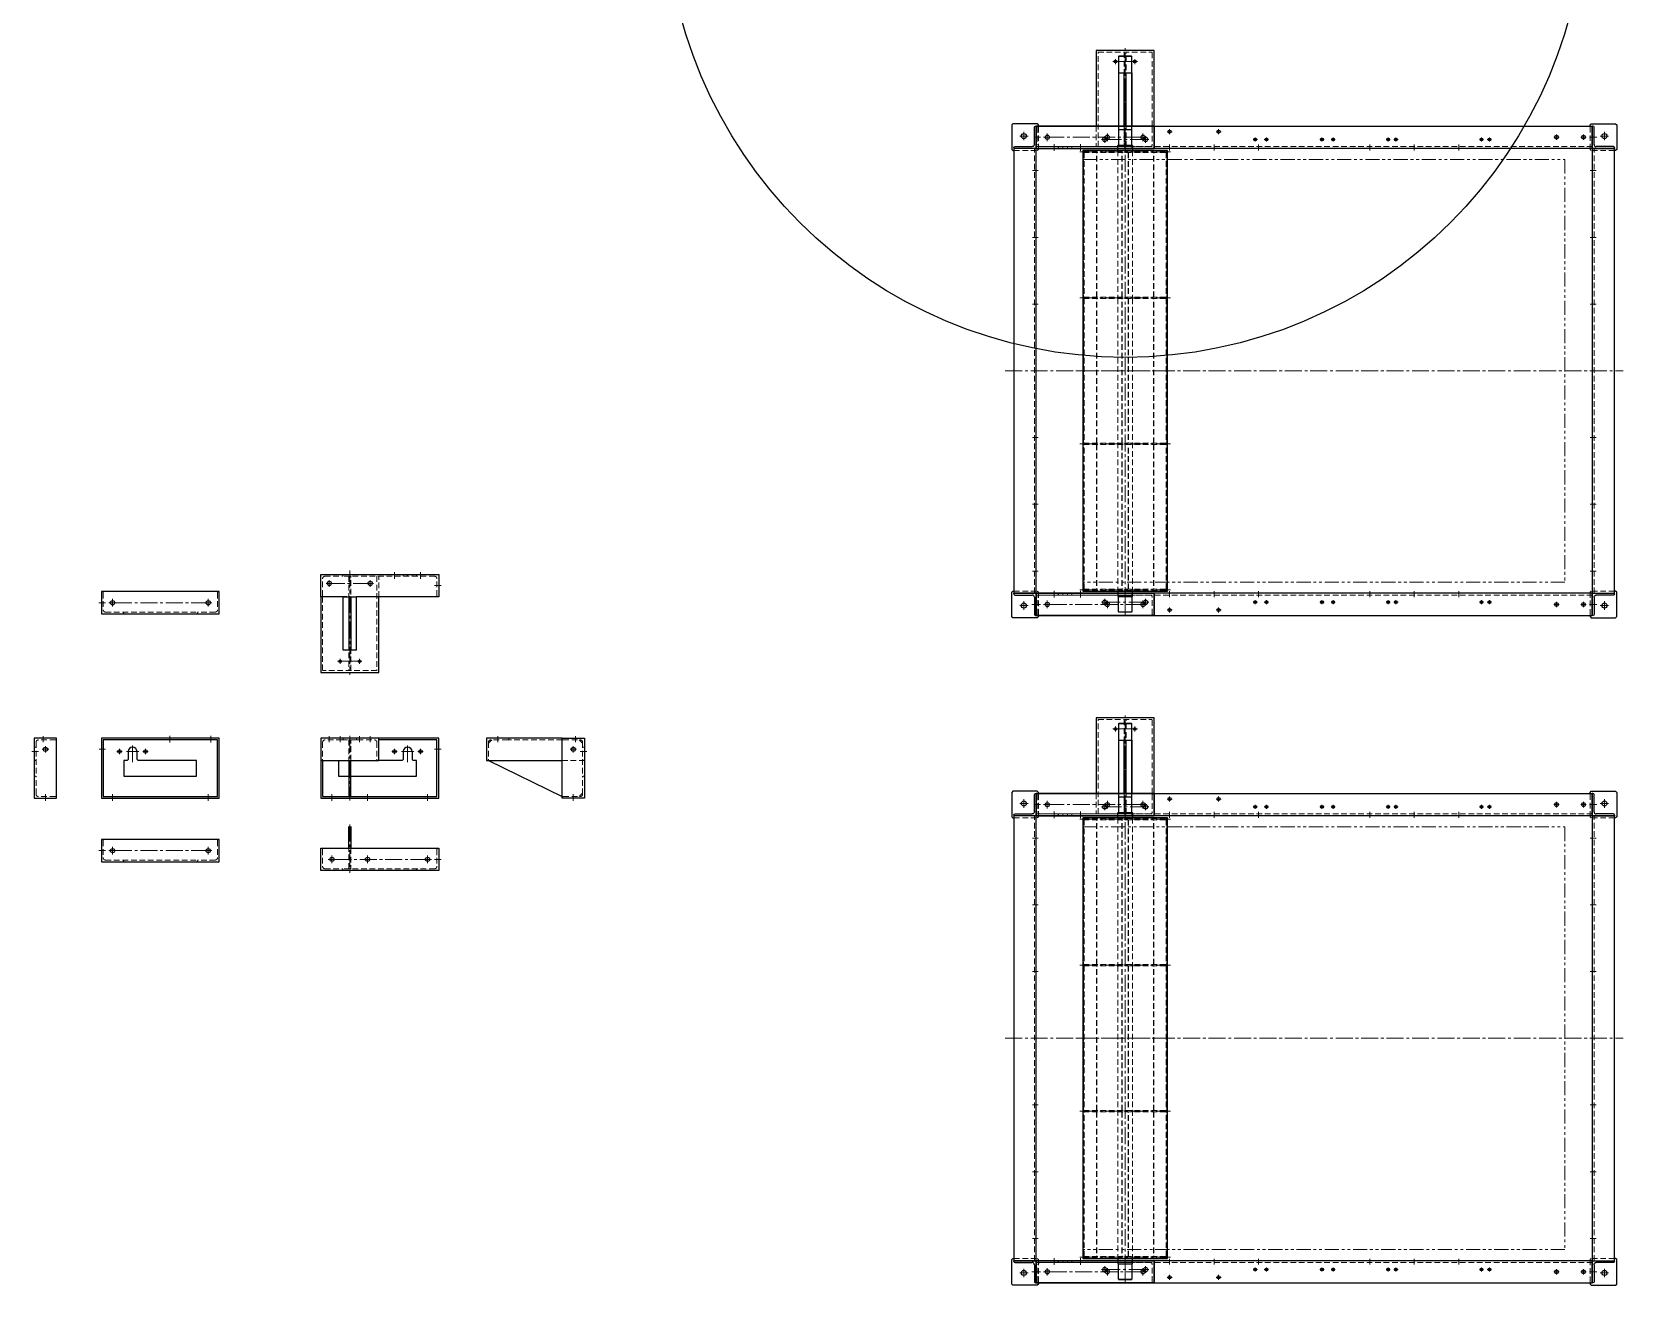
# Model space of a CAD drawing. Header units: millimetres. Extents: x -8731 to 85711, y -14522 to 31379.
# Drawn here: x 16212 to 23367, y 22819 to 28453 of the extents above; entities that cross this region are included whole.
import ezdxf

# ---------------------------------------------------------------- set-up
doc = ezdxf.new("R2010")
doc.units = ezdxf.units.MM
doc.header["$LTSCALE"] = 4
for name, pattern in [('CENTER2', [28.575, 19.05, -3.175, 3.175, -3.175]), ('HIDDEN', [9.525, 6.35, -3.175]), ('PHANTOM2', [31.75, 15.875, -3.175, 3.175, -3.175, 3.175, -3.175])]:
    doc.linetypes.add(name, pattern=pattern)
for name, color, linetype, lineweight in [('04_HIDDEN', 2, 'HIDDEN', 13), ('05_CENTER', 4, 'CENTER2', 13), ('06_PHANTOM', 2, 'PHANTOM2', 13)]:
    doc.layers.add(name, color=color, linetype=linetype, lineweight=lineweight)
doc.layers.add('10_DRAFT', color=8, linetype='Continuous', lineweight=0, plot=False)

# ---------------------------------------------------------------- blocks, each defined once
blk = doc.blocks.new('A$C448B04A9_1_1_1')
at = {"color": 0}
for p, q in [((3, 100), (0, 100)), ((0, 0), (0, 100)), ((8, 18), (8, 95)), ((0, 0), (100, 0)), ((95, 8), (18, 8)), ((100, 3), (100, 0))]:
    blk.add_line(p, q, dxfattribs=at)
for centre, radius, start, end in [((3, 95), 5, 0, 90), ((18, 18), 10, 180, 270), ((95, 3), 5, 0, 90)]:
    blk.add_arc(centre, radius, start, end, dxfattribs=at)
blk = doc.blocks.new('A$C2A2D3C10_1_1_1')
at = {"color": 0}
for points in [[(110, 1100), (110, 1105), (105, 1110), (-5, 1110), (-10, 1105), (-10, 995), (-5, 990)], [(2590, 1100), (2590, 1105), (2595, 1110), (2705, 1110), (2710, 1105), (2710, 995), (2705, 990)], [(-5, 990), (0, 990)], [(100, 993), (100, 1000), (0, 1000), (0, -1000), (100, -1000), (100, -993)], [(100, -993), (100, 993)], [(2600, -993), (2600, -1000), (2700, -1000), (2700, 1000), (2600, 1000), (2600, 993)], [(2600, 993), (2600, -993)], [(2705, 990), (2700, 990)], [(110, -1100), (110, -1105), (105, -1110), (-5, -1110), (-10, -1105), (-10, -995), (-5, -990)], [(-5, -990), (0, -990)], [(2590, -1100), (2590, -1105), (2595, -1110), (2705, -1110), (2710, -1105), (2710, -995), (2705, -990)], [(2705, -990), (2700, -990)]]:
    blk.add_lwpolyline(points, dxfattribs=at)
for points in [[(100, 1100), (2600, 1100), (2600, 1000), (100, 1000)], [(100, -1100), (2600, -1100), (2600, -1000), (100, -1000)]]:
    blk.add_lwpolyline(points, close=True, dxfattribs=at)
for centre, radius in [((700, 1075), 7), ((920, 1075), 7), ((45, 1055), 11.5), ((150, 1050), 9.5), ((580, 1050), 9.5), ((1085, 1040), 6), ((1135, 1040), 6), ((1385, 1040), 6), ((1435, 1040), 6), ((1682.5, 1040), 6), ((1717.5, 1040), 6), ((2102.5, 1040), 6), ((2137.5, 1040), 6), ((2439.5, 1050), 8.5), ((2560.5, 1050), 8.5), ((2655, 1055), 11.5), ((45, -1055), 11.5), ((150, -1050), 9.5), ((420, -1050), 9.5), ((580, -1050), 9.5), ((700, -1075), 7), ((920, -1075), 7), ((1085, -1040), 6), ((1135, -1040), 6), ((1385, -1040), 6), ((1435, -1040), 6), ((1682.5, -1040), 6), ((1717.5, -1040), 6), ((2102.5, -1040), 6), ((2137.5, -1040), 6), ((2439.5, -1050), 8.5), ((2560.5, -1050), 8.5), ((2655, -1055), 11.5)]:
    blk.add_circle(centre, radius, dxfattribs=at)
at = {"layer": '04_HIDDEN'}
for p, q in [((100, 1008), (2600, 1008)), ((92, -1000), (92, 1000)), ((2608, -1000), (2608, 1000)), ((100, -1008), (2600, -1008))]:
    blk.add_line(p, q, dxfattribs=at)
for points in [[(0, 990), (105, 990), (110, 995), (110, 1100)], [(2700, 990), (2595, 990), (2590, 995), (2590, 1100)], [(0, -990), (105, -990), (110, -995), (110, -1100)], [(2700, -990), (2595, -990), (2590, -995), (2590, -1100)]]:
    blk.add_lwpolyline(points, dxfattribs=at)
at = {"layer": '05_CENTER'}
for p, q in [((45, 1073.9), (45, 1036.1)), ((711.2, 1075), (688.8, 1075)), ((700, 1086.2), (700, 1063.8)), ((931.2, 1075), (908.8, 1075)), ((920, 1086.2), (920, 1063.8)), ((2655, 1073.9), (2655, 1036.1)), ((63.9, 1055), (26.1, 1055)), ((166.3, 1050), (133.7, 1050)), ((150, 1066.3), (150, 1033.7)), ((596.3, 1050), (563.7, 1050)), ((580, 1066.3), (580, 1033.7)), ((700, 991.1), (700, 1017.1)), ((900, 991.1), (900, 1017.1)), ((1094.3, 1040), (1075.7, 1040)), ((1085, 1049.3), (1085, 1030.7)), ((1100, 991.1), (1100, 1017.1)), ((1144.3, 1040), (1125.7, 1040)), ((1135, 1049.3), (1135, 1030.7)), ((1394.3, 1040), (1375.7, 1040)), ((1385, 1049.3), (1385, 1030.7)), ((1444.3, 1040), (1425.7, 1040)), ((1435, 1049.3), (1435, 1030.7)), ((1600, 991.1), (1600, 1017.1)), ((1691.8, 1040), (1673.2, 1040)), ((1682.5, 1049.3), (1682.5, 1030.7)), ((1726.8, 1040), (1708.2, 1040)), ((1717.5, 1049.3), (1717.5, 1030.7)), ((1800, 991.1), (1800, 1017.1)), ((2000, 991.1), (2000, 1017.1)), ((2111.8, 1040), (2093.2, 1040)), ((2102.5, 1049.3), (2102.5, 1030.7)), ((2146.8, 1040), (2128.2, 1040)), ((2137.5, 1049.3), (2137.5, 1030.7)), ((2451.8, 1050), (2427.2, 1050)), ((2439.5, 1062.3), (2439.5, 1037.7)), ((2572.8, 1050), (2548.2, 1050)), ((2560.5, 1062.3), (2560.5, 1037.7)), ((2620.4, 1050), (2587.9, 1050)), ((2636.1, 1055), (2673.9, 1055)), ((108.9, 900), (82.9, 900)), ((2591.1, 900), (2617.1, 900)), ((108.9, 600), (82.9, 600)), ((2591.1, 600), (2617.1, 600)), ((108.9, 300), (82.9, 300)), ((2591.1, 300), (2617.1, 300)), ((-39.1, 0), (2739.1, 0)), ((108.9, -300), (82.9, -300)), ((2591.1, -300), (2617.1, -300)), ((108.9, -600), (82.9, -600)), ((2591.1, -600), (2617.1, -600)), ((108.9, -900), (82.9, -900)), ((2591.1, -900), (2617.1, -900)), ((700, -991.1), (700, -1017.1)), ((900, -991.1), (900, -1017.1)), ((1100, -991.1), (1100, -1017.1)), ((1600, -991.1), (1600, -1017.1)), ((1800, -991.1), (1800, -1017.1)), ((2000, -991.1), (2000, -1017.1)), ((63.9, -1055), (26.1, -1055)), ((45, -1073.9), (45, -1036.1)), ((111.3, -1050), (80.4, -1050)), ((166.3, -1050), (133.7, -1050)), ((150, -1066.3), (150, -1033.7)), ((436.3, -1050), (403.7, -1050)), ((420, -1066.3), (420, -1033.7)), ((596.3, -1050), (563.7, -1050)), ((580, -1066.3), (580, -1033.7)), ((700, -1086.2), (700, -1063.8)), ((920, -1086.2), (920, -1063.8)), ((1094.3, -1040), (1075.7, -1040)), ((1085, -1049.3), (1085, -1030.7)), ((1144.3, -1040), (1125.7, -1040)), ((1135, -1049.3), (1135, -1030.7)), ((1394.3, -1040), (1375.7, -1040)), ((1385, -1049.3), (1385, -1030.7)), ((1444.3, -1040), (1425.7, -1040)), ((1435, -1049.3), (1435, -1030.7)), ((1691.8, -1040), (1673.2, -1040)), ((1682.5, -1049.3), (1682.5, -1030.7)), ((1726.8, -1040), (1708.2, -1040)), ((1717.5, -1049.3), (1717.5, -1030.7)), ((2111.8, -1040), (2093.2, -1040)), ((2102.5, -1049.3), (2102.5, -1030.7)), ((2146.8, -1040), (2128.2, -1040)), ((2137.5, -1049.3), (2137.5, -1030.7)), ((2451.8, -1050), (2427.2, -1050)), ((2439.5, -1062.3), (2439.5, -1037.7)), ((2572.8, -1050), (2548.2, -1050)), ((2560.5, -1062.3), (2560.5, -1037.7)), ((2620.4, -1050), (2587.9, -1050)), ((2636.1, -1055), (2673.9, -1055)), ((2655, -1073.9), (2655, -1036.1)), ((711.2, -1075), (688.8, -1075)), ((931.2, -1075), (908.8, -1075))]:
    blk.add_line(p, q, dxfattribs=at)
at = {"color": 0, "xscale": -1}
blk.add_blockref('A$C448B04A9_1_1_1', (100, 1000), dxfattribs=at)
at = {"color": 0}
blk.add_blockref('A$C448B04A9_1_1_1', (2600, 1000), dxfattribs=at)
at = {"color": 0, "rotation": 180}
blk.add_blockref('A$C448B04A9_1_1_1', (100, -1000), dxfattribs=at)
at = {"color": 0, "xscale": -1, "rotation": 180}
blk.add_blockref('A$C448B04A9_1_1_1', (2600, -1000), dxfattribs=at)
blk = doc.blocks.new('A$C67F20274_1_1')
h = blk.add_hatch(color=3)
h.dxf.hatch_style = 1
h.paths.add_polyline_path([(0, -2), (0, 0), (-2, 0)])
at = {"color": 3}
blk.add_lwpolyline([(0, 0), (-2, 0), (-2, 0), (0, -2)], close=True, dxfattribs=at)
blk = doc.blocks.new('A$C448B04A9_1_1')
at = {"color": 0}
for p, q in [((3, 100), (0, 100)), ((0, 0), (0, 100)), ((8, 18), (8, 95)), ((0, 0), (100, 0)), ((95, 8), (18, 8)), ((100, 3), (100, 0))]:
    blk.add_line(p, q, dxfattribs=at)
for centre, radius, start, end in [((3, 95), 5, 0, 90), ((18, 18), 10, 180, 270), ((95, 3), 5, 0, 90)]:
    blk.add_arc(centre, radius, start, end, dxfattribs=at)

msp = doc.modelspace()

# ---------------------------------------------------------------- hatches: boundary and pattern name
h = msp.add_hatch(color=3)
h.dxf.hatch_style = 1
h.paths.add_polyline_path([(20941.25246, 27910.27853), (20939.03925, 27910.27853, 0.1117604654), (20939.60512, 27912.77851), (20941.25246, 27912.77851)])
h.paths.add_polyline_path([(20941.25246, 27912.77851), (20939.60512, 27912.77851, 0.1117619807), (20939.03925, 27915.27853), (20941.25246, 27915.27853)])
h = msp.add_hatch(color=3)
h.dxf.hatch_style = 1
h.paths.add_polyline_path([(21315.25246, 27915.2785), (21317.46567, 27915.2785, 0.1117604654), (21316.89979, 27912.77851), (21315.25246, 27912.77851)])
h.paths.add_polyline_path([(21315.25246, 27912.77851), (21316.89979, 27912.77851, 0.1117619807), (21317.46567, 27910.2785), (21315.25246, 27910.2785)])
h = msp.add_hatch(color=3)
h.dxf.hatch_style = 1
h.paths.add_polyline_path([(20941.25246, 27259.27848), (20939.03925, 27259.27848, -0.1117604654), (20939.60512, 27256.7785), (20941.25246, 27256.7785)])
h.paths.add_polyline_path([(20941.25246, 27256.7785), (20939.60512, 27256.7785, -0.1117619807), (20939.03925, 27254.27848), (20941.25246, 27254.27848)])
h = msp.add_hatch(color=3)
h.dxf.hatch_style = 1
h.paths.add_polyline_path([(21315.25246, 27254.27851), (21317.46567, 27254.27851, -0.1117604654), (21316.89979, 27256.7785), (21315.25246, 27256.7785)])
h.paths.add_polyline_path([(21315.25246, 27256.7785), (21316.89979, 27256.7785, -0.1117619807), (21317.46567, 27259.27851), (21315.25246, 27259.27851)])
h = msp.add_hatch(color=3)
h.dxf.hatch_style = 1
h.paths.add_polyline_path([(20941.25246, 26603.27848), (20939.03925, 26603.27848, -0.1117604654), (20939.60512, 26600.7785), (20941.25246, 26600.7785)])
h.paths.add_polyline_path([(20941.25246, 26600.7785), (20939.60512, 26600.7785, -0.1117619807), (20939.03925, 26598.27848), (20941.25246, 26598.27848)])
h = msp.add_hatch(color=3)
h.dxf.hatch_style = 1
h.paths.add_polyline_path([(21315.25246, 26598.27851), (21317.46567, 26598.27851, -0.1117604654), (21316.89979, 26600.7785), (21315.25246, 26600.7785)])
h.paths.add_polyline_path([(21315.25246, 26600.7785), (21316.89979, 26600.7785, -0.1117619807), (21317.46567, 26603.27851), (21315.25246, 26603.27851)])
h = msp.add_hatch(color=3)
h.dxf.hatch_style = 1
h.paths.add_polyline_path([(20941.25246, 25947.27846), (20939.03925, 25947.27846, -0.1117604654), (20939.60512, 25944.77848), (20941.25246, 25944.77848)])
h.paths.add_polyline_path([(20941.25246, 25944.77848), (20939.60512, 25944.77848, -0.1117619807), (20939.03925, 25942.27846), (20941.25246, 25942.27846)])
h = msp.add_hatch(color=3)
h.dxf.hatch_style = 1
h.paths.add_polyline_path([(21315.25246, 25942.2785), (21317.46567, 25942.2785, -0.1117604654), (21316.89979, 25944.77848), (21315.25246, 25944.77848)])
h.paths.add_polyline_path([(21315.25246, 25944.77848), (21316.89979, 25944.77848, -0.1117619807), (21317.46567, 25947.2785), (21315.25246, 25947.2785)])
h = msp.add_hatch(color=3)
h.dxf.hatch_style = 1
h.paths.add_polyline_path([(20941.25246, 24910.27853), (20939.03925, 24910.27853, 0.1117604654), (20939.60512, 24912.77851), (20941.25246, 24912.77851)])
h.paths.add_polyline_path([(20941.25246, 24912.77851), (20939.60512, 24912.77851, 0.1117619807), (20939.03925, 24915.27853), (20941.25246, 24915.27853)])
h = msp.add_hatch(color=3)
h.dxf.hatch_style = 1
h.paths.add_polyline_path([(21315.25246, 24915.2785), (21317.46567, 24915.2785, 0.1117604654), (21316.89979, 24912.77851), (21315.25246, 24912.77851)])
h.paths.add_polyline_path([(21315.25246, 24912.77851), (21316.89979, 24912.77851, 0.1117619807), (21317.46567, 24910.2785), (21315.25246, 24910.2785)])
h = msp.add_hatch(color=3)
h.dxf.hatch_style = 1
h.paths.add_polyline_path([(20941.25246, 24259.27848), (20939.03925, 24259.27848, -0.1117604654), (20939.60512, 24256.7785), (20941.25246, 24256.7785)])
h.paths.add_polyline_path([(20941.25246, 24256.7785), (20939.60512, 24256.7785, -0.1117619807), (20939.03925, 24254.27848), (20941.25246, 24254.27848)])
h = msp.add_hatch(color=3)
h.dxf.hatch_style = 1
h.paths.add_polyline_path([(21315.25246, 24254.27851), (21317.46567, 24254.27851, -0.1117604654), (21316.89979, 24256.7785), (21315.25246, 24256.7785)])
h.paths.add_polyline_path([(21315.25246, 24256.7785), (21316.89979, 24256.7785, -0.1117619807), (21317.46567, 24259.27851), (21315.25246, 24259.27851)])
h = msp.add_hatch(color=3)
h.dxf.hatch_style = 1
h.paths.add_polyline_path([(20941.25246, 23603.27848), (20939.03925, 23603.27848, -0.1117604654), (20939.60512, 23600.7785), (20941.25246, 23600.7785)])
h.paths.add_polyline_path([(20941.25246, 23600.7785), (20939.60512, 23600.7785, -0.1117619807), (20939.03925, 23598.27848), (20941.25246, 23598.27848)])
h = msp.add_hatch(color=3)
h.dxf.hatch_style = 1
h.paths.add_polyline_path([(21315.25246, 23598.27851), (21317.46567, 23598.27851, -0.1117604654), (21316.89979, 23600.7785), (21315.25246, 23600.7785)])
h.paths.add_polyline_path([(21315.25246, 23600.7785), (21316.89979, 23600.7785, -0.1117619807), (21317.46567, 23603.27851), (21315.25246, 23603.27851)])
h = msp.add_hatch(color=3)
h.dxf.hatch_style = 1
h.paths.add_polyline_path([(20941.25246, 22947.27846), (20939.03925, 22947.27846, -0.1117604654), (20939.60512, 22944.77848), (20941.25246, 22944.77848)])
h.paths.add_polyline_path([(20941.25246, 22944.77848), (20939.60512, 22944.77848, -0.1117619807), (20939.03925, 22942.27846), (20941.25246, 22942.27846)])
h = msp.add_hatch(color=3)
h.dxf.hatch_style = 1
h.paths.add_polyline_path([(21315.25246, 22942.2785), (21317.46567, 22942.2785, -0.1117604654), (21316.89979, 22944.77848), (21315.25246, 22944.77848)])
h.paths.add_polyline_path([(21315.25246, 22944.77848), (21316.89979, 22944.77848, -0.1117619807), (21317.46567, 22947.2785), (21315.25246, 22947.2785)])

# ---------------------------------------------------------------- linework, layer by layer
at = {"color": 0}
for p, q in [((21098.35246, 28341.2785), (21100.35246, 28343.2785)), ((21158.15246, 28341.2785), (21098.35246, 28341.2785)), ((21098.35246, 28341.2785), (21098.35246, 28013.2785)), ((21156.15246, 28343.2785), (21100.35246, 28343.2785)), ((21156.15246, 28343.2785), (21158.15246, 28341.2785)), ((21158.15246, 28013.2785), (21158.15246, 28341.2785)), ((21123.75246, 28125.98451), (21123.75246, 28028.7785)), ((21132.75246, 28028.7785), (21132.75246, 28125.98451)), ((21160.75246, 28028.7785), (21095.75246, 28028.7785)), ((21098.25246, 28013.2785), (21098.25246, 27943.2785)), ((21158.25246, 27943.2785), (21158.25246, 28013.2785)), ((21095.75246, 27942.2785), (21096.75246, 27943.2785)), ((21095.75246, 27918.7785), (21095.75246, 27942.2785)), ((21095.75246, 27942.2785), (21160.75246, 27942.2785)), ((21096.75246, 27943.2785), (21159.75246, 27943.2785)), ((21123.75246, 27936.7785), (21132.75246, 27936.7785)), ((21160.75246, 27942.2785), (21159.75246, 27943.2785)), ((21160.75246, 27942.2785), (21160.75246, 27918.7785)), ((17609.33681, 25913.09995), (17674.33681, 25913.09995)), ((21095.75246, 25938.7785), (21095.75246, 25915.2785)), ((21095.75246, 25915.2785), (21096.75246, 25914.2785)), ((21095.75246, 25915.2785), (21160.75246, 25915.2785)), ((21096.75246, 25914.2785), (21159.75246, 25914.2785)), ((21098.25246, 25845.2785), (21098.25246, 25914.2785)), ((21158.25246, 25914.2785), (21158.25246, 25845.2785)), ((21160.75246, 25915.2785), (21159.75246, 25914.2785)), ((21160.75246, 25915.2785), (21160.75246, 25938.7785)), ((21098.25246, 25845.2785), (21100.25246, 25843.2785)), ((21098.25246, 25845.2785), (21158.25246, 25845.2785)), ((21156.25246, 25843.2785), (21100.25246, 25843.2785)), ((21156.25246, 25843.2785), (21158.25246, 25845.2785)), ((21160.75246, 25828.7785), (21095.75246, 25828.7785)), ((21098.35246, 25341.2785), (21100.35246, 25343.2785)), ((21158.15246, 25341.2785), (21098.35246, 25341.2785)), ((21098.35246, 25341.2785), (21098.35246, 25013.2785)), ((21156.15246, 25343.2785), (21100.35246, 25343.2785)), ((21156.15246, 25343.2785), (21158.15246, 25341.2785)), ((21158.15246, 25013.2785), (21158.15246, 25341.2785)), ((18033.83681, 25269.39677), (17771.83681, 25269.39677)), ((18033.83681, 25015.39677), (18033.83681, 25269.39677)), ((16645.29001, 25217.39677), (16645.29001, 25182.39677)), ((16685.29001, 25182.39677), (16685.29001, 25217.39677)), ((17881.83681, 25217.39677), (17881.83681, 25182.39677)), ((17921.83681, 25217.39677), (17921.83681, 25182.39677)), ((16625.29001, 25177.39677), (16625.29001, 25107.39677)), ((16640.29001, 25177.39677), (16625.29001, 25177.39677)), ((16645.29001, 25182.39677), (16640.29001, 25177.39677)), ((16690.29001, 25177.39677), (16685.29001, 25182.39677)), ((16953.41501, 25177.39677), (16690.29001, 25177.39677)), ((16953.41501, 25107.39677), (16953.41501, 25177.39677)), ((17519.83681, 25177.39677), (17519.83681, 25015.39677)), ((17591.83681, 25177.39677), (17591.83681, 25107.39677)), ((17876.83681, 25177.39677), (17771.83681, 25177.39677)), ((17876.83681, 25177.39677), (17881.83681, 25182.39677)), ((17921.83681, 25182.39677), (17926.83681, 25177.39677)), ((17941.83681, 25177.39677), (17926.83681, 25177.39677)), ((17941.83681, 25107.39677), (17941.83681, 25177.39677)), ((18264.95949, 25177.39677), (18596.95949, 25015.39677)), ((21123.75246, 25125.98451), (21123.75246, 25028.7785)), ((21132.75246, 25028.7785), (21132.75246, 25125.98451)), ((16625.29001, 25107.39677), (16953.41501, 25107.39677)), ((17591.83681, 25107.39677), (17637.33681, 25107.39677)), ((17646.33681, 25107.39677), (17941.83681, 25107.39677)), ((17519.83681, 25015.39677), (18033.83681, 25015.39677)), ((21160.75246, 25028.7785), (21095.75246, 25028.7785)), ((21098.25246, 25013.2785), (21098.25246, 24943.2785)), ((21158.25246, 24943.2785), (21158.25246, 25013.2785)), ((21095.75246, 24942.2785), (21096.75246, 24943.2785)), ((21095.75246, 24918.7785), (21095.75246, 24942.2785)), ((21095.75246, 24942.2785), (21160.75246, 24942.2785)), ((21096.75246, 24943.2785), (21159.75246, 24943.2785)), ((21123.75246, 24936.7785), (21132.75246, 24936.7785)), ((21160.75246, 24942.2785), (21159.75246, 24943.2785)), ((21160.75246, 24942.2785), (21160.75246, 24918.7785)), ((17637.33681, 24782.77021), (17637.33681, 24879.97623)), ((17646.33681, 24879.97623), (17646.33681, 24782.77021)), ((17646.33681, 24690.77021), (17637.33681, 24690.77021)), ((21095.75246, 22938.7785), (21095.75246, 22915.2785)), ((21095.75246, 22915.2785), (21096.75246, 22914.2785)), ((21095.75246, 22915.2785), (21160.75246, 22915.2785)), ((21096.75246, 22914.2785), (21159.75246, 22914.2785)), ((21098.25246, 22845.2785), (21098.25246, 22914.2785)), ((21158.25246, 22914.2785), (21158.25246, 22845.2785)), ((21160.75246, 22915.2785), (21159.75246, 22914.2785)), ((21160.75246, 22915.2785), (21160.75246, 22938.7785)), ((21160.75246, 22828.7785), (21095.75246, 22828.7785)), ((21098.25246, 22845.2785), (21100.25246, 22843.2785)), ((21098.25246, 22845.2785), (21158.25246, 22845.2785)), ((21156.25246, 22843.2785), (21100.25246, 22843.2785)), ((21156.25246, 22843.2785), (21158.25246, 22845.2785))]:
    msp.add_line(p, q, dxfattribs=at)
for p, q in [((21123.75246, 28028.7785), (21123.75246, 28268.7785)), ((21132.75246, 28028.7785), (21132.75246, 28268.7785)), ((21098.25246, 28013.2785), (21158.25246, 28013.2785)), ((21158.15246, 27928.7785), (21098.35246, 27928.7785)), ((17611.93681, 26013.09995), (17671.73681, 26013.09995)), ((17637.33681, 25913.09995), (17637.33681, 25673.09995)), ((17646.33681, 25913.09995), (17646.33681, 25673.09995)), ((21123.75246, 25028.7785), (21123.75246, 25268.7785)), ((21132.75246, 25028.7785), (21132.75246, 25268.7785)), ((21098.25246, 25013.2785), (21158.25246, 25013.2785)), ((21158.15246, 24928.7785), (21098.35246, 24928.7785))]:
    msp.add_line(p, q)
for points in [[(21158.25246, 28028.7785), (21258.25246, 28028.7785), (21258.25246, 28368.7785), (20998.25246, 28368.7785), (20998.25246, 28028.7785), (21098.25246, 28028.7785)], [(17611.83681, 25913.09995), (17511.83681, 25913.09995), (17511.83681, 25573.09995), (17771.83681, 25573.09995), (17771.83681, 25913.09995), (17671.83681, 25913.09995)], [(21158.25246, 25028.7785), (21258.25246, 25028.7785), (21258.25246, 25368.7785), (20998.25246, 25368.7785), (20998.25246, 25028.7785), (21098.25246, 25028.7785)], [(17637.33681, 25177.39677), (17637.33681, 25015.39677), (17646.33681, 25015.39677), (17646.33681, 25177.39677)]]:
    msp.add_lwpolyline(points)
for points in [[(21098.25246, 28268.7785), (21158.25246, 28268.7785)], [(21098.25246, 28268.7785), (21098.25246, 28028.7785)], [(21158.25246, 28268.7785), (21158.25246, 28028.7785)], [(21098.35246, 27928.7785), (20728.25246, 27928.7785), (20728.25246, 28028.7785), (21075.75246, 28028.7785)], [(21140.75246, 28028.7785), (21258.25246, 28028.7785), (21258.25246, 27928.7785), (21158.25246, 27928.7785)], [(17629.33681, 25913.09995), (17511.83681, 25913.09995), (17511.83681, 26013.09995), (17611.83681, 26013.09995)], [(17671.73681, 26013.09995), (18041.83681, 26013.09995), (18041.83681, 25913.09995), (17694.33681, 25913.09995)], [(17611.83681, 25673.09995), (17611.83681, 25913.09995)], [(17671.83681, 25673.09995), (17671.83681, 25913.09995)], [(21258.25246, 25928.7785), (20728.25246, 25928.7785), (20728.25246, 25828.7785), (21095.75246, 25828.7785)], [(21160.75246, 25828.7785), (21258.25246, 25828.7785), (21258.25246, 25928.7785), (21258.25246, 25928.7785)], [(17671.83681, 25673.09995), (17611.83681, 25673.09995)], [(17055.29001, 25277.39677), (16525.29001, 25277.39677), (16525.29001, 25007.39677), (17055.29001, 25007.39677), (17055.29001, 25277.39677), (17055.29001, 25277.39677)], [(21098.25246, 25268.7785), (21158.25246, 25268.7785)], [(21098.25246, 25268.7785), (21098.25246, 25028.7785)], [(21158.25246, 25268.7785), (21158.25246, 25028.7785)], [(21098.35246, 24928.7785), (20728.25246, 24928.7785), (20728.25246, 25028.7785), (21075.75246, 25028.7785)], [(21140.75246, 25028.7785), (21258.25246, 25028.7785), (21258.25246, 24928.7785), (21158.25246, 24928.7785)], [(21258.25246, 22928.7785), (20728.25246, 22928.7785), (20728.25246, 22828.7785), (21095.75246, 22828.7785)], [(21160.75246, 22828.7785), (21258.25246, 22828.7785), (21258.25246, 22928.7785), (21258.25246, 22928.7785)]]:
    msp.add_lwpolyline(points, dxfattribs=at)
for points in [[(20728.25246, 27928.7785), (21258.25246, 27928.7785), (21258.25246, 28028.7785), (20728.25246, 28028.7785)], [(20938.25246, 27918.7785), (20938.25246, 25938.7785), (21318.25246, 25938.7785), (21318.25246, 27918.7785)], [(16525.29001, 25836.32821), (17055.29001, 25836.32821), (17055.29001, 25936.32821), (16525.29001, 25936.32821)], [(20728.25246, 25928.7785), (21258.25246, 25928.7785), (21258.25246, 25828.7785), (20728.25246, 25828.7785)], [(16323.3867, 25277.39677), (16223.3867, 25277.39677), (16223.3867, 25007.39677), (16323.3867, 25007.39677)], [(17047.29001, 25269.39677), (16533.29001, 25269.39677), (16533.29001, 25015.39677), (17047.29001, 25015.39677)], [(18041.83681, 25277.39677), (17511.83681, 25277.39677), (17511.83681, 25007.39677), (18041.83681, 25007.39677)], [(18596.95949, 25277.39677), (18696.95949, 25277.39677), (18696.95949, 25007.39677), (18596.95949, 25007.39677)], [(20728.25246, 24928.7785), (21258.25246, 24928.7785), (21258.25246, 25028.7785), (20728.25246, 25028.7785)], [(20938.25246, 24918.7785), (20938.25246, 22938.7785), (21318.25246, 22938.7785), (21318.25246, 24918.7785)], [(16525.29001, 24721.87789), (17055.29001, 24721.87789), (17055.29001, 24821.87789), (16525.29001, 24821.87789)], [(18041.83681, 24682.77021), (17511.83681, 24682.77021), (17511.83681, 24782.77021), (18041.83681, 24782.77021)], [(20728.25246, 22928.7785), (21258.25246, 22928.7785), (21258.25246, 22828.7785), (20728.25246, 22828.7785)]]:
    msp.add_lwpolyline(points, close=True, dxfattribs=at)
for points in [[(17771.83681, 25277.39677), (17511.83681, 25277.39677), (17511.83681, 25177.39677), (17771.83681, 25177.39677)], [(18596.95949, 25277.39677), (18256.95949, 25277.39677), (18256.95949, 25177.39677), (18596.95949, 25177.39677)]]:
    msp.add_lwpolyline(points, close=True)
for centre, radius in [((21128.25246, 29057.69687), 2068.29254), ((21128.25246, 27912.77848), 2.5), ((21128.25246, 27256.7785), 2.5), ((21128.25246, 26600.7785), 2.5), ((21128.25246, 25944.77848), 2.5), ((21128.25246, 24912.77848), 2.5), ((21128.25246, 24256.7785), 2.5), ((21128.25246, 23600.7785), 2.5), ((21128.25246, 22944.77848), 2.5)]:
    msp.add_circle(centre, radius)
for centre, radius in [((21084.75246, 28318.7785), 6), ((21171.75246, 28318.7785), 6), ((20778.25246, 27978.7785), 9.5), ((21036.25246, 27968.7785), 9.5), ((21048.25246, 27978.7785), 9.5), ((21208.25246, 27978.7785), 9.5), ((21220.25246, 27968.7785), 9.5), ((17549.83681, 25973.09995), 9.5), ((17733.83681, 25973.09995), 9.5), ((16575.29001, 25886.32821), 9.5), ((17005.29001, 25886.32821), 9.5), ((20778.25246, 25878.7785), 9.5), ((21036.25246, 25888.7785), 9.5), ((21208.25246, 25878.7785), 9.5), ((21220.25246, 25888.7785), 9.5), ((17598.33681, 25623.09995), 6), ((17685.33681, 25623.09995), 6), ((21084.75246, 25318.7785), 6), ((21171.75246, 25318.7785), 6), ((16273.3867, 25227.39677), 9.5), ((16606.79001, 25217.39677), 8), ((16723.79001, 25217.39677), 8), ((17843.33681, 25217.39677), 8), ((17960.33681, 25217.39677), 8), ((18646.95949, 25227.39677), 9.5), ((20778.25246, 24978.7785), 9.5), ((21036.25246, 24968.7785), 9.5), ((21048.25246, 24978.7785), 9.5), ((21208.25246, 24978.7785), 9.5), ((21220.25246, 24968.7785), 9.5), ((16575.29001, 24771.87789), 9.5), ((17005.29001, 24771.87789), 9.5), ((17561.83681, 24732.77021), 9.5), ((17721.83681, 24732.77021), 9.5), ((17991.83681, 24732.77021), 9.5), ((21036.25246, 22888.7785), 9.5), ((21220.25246, 22888.7785), 9.5), ((20778.25246, 22878.7785), 9.5), ((21208.25246, 22878.7785), 9.5)]:
    msp.add_circle(centre, radius, dxfattribs=at)
at = {"color": 3}
for centre, start, end in [((20933.79976, 27912.77853), 334.492065867, 25.507934133), ((21322.70516, 27912.7785), 154.492065867, 205.507934133), ((20933.79976, 27256.77848), 334.492065867, 25.507934133), ((21322.70516, 27256.77851), 154.492065867, 205.507934133), ((20933.79976, 26600.77848), 334.492065867, 25.507934133), ((21322.70516, 26600.77851), 154.492065867, 205.507934133), ((20933.79976, 25944.77846), 334.492065867, 25.507934133), ((21322.70516, 25944.7785), 154.492065867, 205.507934133), ((20933.79976, 24912.77853), 334.492065867, 25.507934133), ((21322.70516, 24912.7785), 154.492065867, 205.507934133), ((20933.79976, 24256.77848), 334.492065867, 25.507934133), ((21322.70516, 24256.77851), 154.492065867, 205.507934133), ((20933.79976, 23600.77848), 334.492065867, 25.507934133), ((21322.70516, 23600.77851), 154.492065867, 205.507934133), ((20933.79976, 22944.77846), 334.492065867, 25.507934133), ((21322.70516, 22944.7785), 154.492065867, 205.507934133)]:
    msp.add_arc(centre, 5.80537, start, end, dxfattribs=at)
at = {"color": 0}
for centre in [(16665.29001, 25217.39677), (17901.83681, 25217.39677)]:
    msp.add_arc(centre, 20, 0, 180, dxfattribs=at)
at = {"layer": '04_HIDDEN'}
for p, q in [((21006.25246, 27936.7785), (21006.25246, 28360.7785)), ((21006.25246, 28360.7785), (21250.25246, 28360.7785)), ((21250.25246, 28028.7785), (21250.25246, 28360.7785)), ((20998.25246, 28028.7785), (20998.25246, 27936.7785)), ((21123.75246, 28028.7785), (21123.75246, 27936.7785)), ((21132.75246, 27936.7785), (21132.75246, 28028.7785)), ((20823.25246, 27936.7785), (21163.25246, 27936.7785)), ((20823.25246, 27936.7785), (21163.25246, 27936.7785)), ((20848.25246, 27928.7785), (20848.25246, 27936.7785)), ((20888.25246, 27928.7785), (20888.25246, 27936.7785)), ((20938.25246, 27915.27853), (20941.25246, 27915.27853)), ((20938.25246, 27910.27853), (20941.25246, 27910.27853)), ((20941.25246, 27918.7785), (20941.25246, 25938.7785)), ((20941.25246, 27915.7785), (21315.25246, 27915.7785)), ((20941.25246, 27909.7785), (21315.25246, 27909.7785)), ((20943.25246, 27909.7785), (20943.25246, 27259.7785)), ((20999.25246, 27259.7785), (20999.25246, 27909.7785)), ((21001.25246, 27259.7785), (21001.25246, 27909.7785)), ((21095.75246, 27918.7785), (21095.75246, 27259.7785)), ((21113.25246, 27259.7785), (21113.25246, 27909.7785)), ((21115.25246, 27259.7785), (21115.25246, 27909.7785)), ((21141.25246, 27909.7785), (21141.25246, 27259.7785)), ((21143.25246, 27909.7785), (21143.25246, 27259.7785)), ((21160.75246, 27918.7785), (21160.75246, 27259.7785)), ((21255.25246, 27259.7785), (21255.25246, 27909.7785)), ((21257.25246, 27259.7785), (21257.25246, 27909.7785)), ((21313.25246, 27909.7785), (21313.25246, 27259.7785)), ((21315.25246, 27918.7785), (21315.25246, 25938.7785)), ((21318.25246, 27915.2785), (21315.25246, 27915.2785)), ((21318.25246, 27910.2785), (21315.25246, 27910.2785)), ((20938.25246, 27259.27848), (20941.25246, 27259.27848)), ((20938.25246, 27254.27848), (20941.25246, 27254.27848)), ((20941.25246, 27259.7785), (21315.25246, 27259.7785)), ((20941.25246, 27253.7785), (21315.25246, 27253.7785)), ((20943.25246, 27253.7785), (20943.25246, 26603.7785)), ((20999.25246, 26603.7785), (20999.25246, 27253.7785)), ((21001.25246, 26603.7785), (21001.25246, 27253.7785)), ((21095.75246, 27253.7785), (21095.75246, 25938.7785)), ((21113.25246, 26603.7785), (21113.25246, 27253.7785)), ((21115.25246, 26603.7785), (21115.25246, 27253.7785)), ((21141.25246, 27253.7785), (21141.25246, 26603.7785)), ((21143.25246, 27253.7785), (21143.25246, 26603.7785)), ((21160.75246, 27253.7785), (21160.75246, 25938.7785)), ((21255.25246, 26603.7785), (21255.25246, 27253.7785)), ((21257.25246, 26603.7785), (21257.25246, 27253.7785)), ((21313.25246, 27253.7785), (21313.25246, 26603.7785)), ((21318.25246, 27259.27851), (21315.25246, 27259.27851)), ((21318.25246, 27254.27851), (21315.25246, 27254.27851)), ((20938.25246, 26603.27848), (20941.25246, 26603.27848)), ((20938.25246, 26598.27848), (20941.25246, 26598.27848)), ((20941.25246, 26603.7785), (21315.25246, 26603.7785)), ((20941.25246, 26597.7785), (21315.25246, 26597.7785)), ((20943.25246, 25947.7785), (20943.25246, 26597.7785)), ((20999.25246, 26597.7785), (20999.25246, 25947.7785)), ((21001.25246, 26597.7785), (21001.25246, 25947.7785)), ((21113.25246, 26597.7785), (21113.25246, 25947.7785)), ((21115.25246, 26597.7785), (21115.25246, 25947.7785)), ((21141.25246, 25947.7785), (21141.25246, 26597.7785)), ((21143.25246, 25947.7785), (21143.25246, 26597.7785)), ((21255.25246, 26597.7785), (21255.25246, 25947.7785)), ((21257.25246, 26597.7785), (21257.25246, 25947.7785)), ((21313.25246, 25947.7785), (21313.25246, 26597.7785)), ((21318.25246, 26603.27851), (21315.25246, 26603.27851)), ((21318.25246, 26598.27851), (21315.25246, 26598.27851)), ((17946.83681, 26005.09995), (17606.83681, 26005.09995)), ((17763.83681, 26005.09995), (17763.83681, 25581.09995)), ((17771.83681, 25913.09995), (17771.83681, 26005.09995)), ((17881.83681, 26013.09995), (17881.83681, 26005.09995)), ((17921.83681, 26013.09995), (17921.83681, 26005.09995)), ((17519.83681, 25913.09995), (17519.83681, 25581.09995)), ((20823.25246, 25920.7785), (21163.25246, 25920.7785)), ((20823.25246, 25920.7785), (21163.25246, 25920.7785)), ((20848.25246, 25928.7785), (20848.25246, 25920.7785)), ((20888.25246, 25928.7785), (20888.25246, 25920.7785)), ((20938.25246, 25947.27846), (20941.25246, 25947.27846)), ((20938.25246, 25942.27846), (20941.25246, 25942.27846)), ((20941.25246, 25947.7785), (21315.25246, 25947.7785)), ((20941.25246, 25941.7785), (21315.25246, 25941.7785)), ((21318.25246, 25947.2785), (21315.25246, 25947.2785)), ((21318.25246, 25942.2785), (21315.25246, 25942.2785)), ((16620.29001, 25844.32821), (16960.29001, 25844.32821)), ((17763.83681, 25581.09995), (17519.83681, 25581.09995)), ((21006.25246, 24936.7785), (21006.25246, 25360.7785)), ((21006.25246, 25360.7785), (21250.25246, 25360.7785)), ((21250.25246, 25028.7785), (21250.25246, 25360.7785)), ((17606.83681, 25269.39677), (17676.83681, 25269.39677)), ((18264.95949, 25254.39677), (18279.95949, 25269.39677)), ((18596.95949, 25269.39677), (18351.95949, 25269.39677)), ((18673.95949, 25269.39677), (18688.95949, 25254.39677)), ((16231.3867, 25237.39677), (16223.3867, 25237.39677)), ((18696.95949, 25237.39677), (18688.95949, 25237.39677)), ((16231.3867, 25182.39677), (16231.3867, 25101.74989)), ((18264.95949, 25182.39677), (18264.95949, 25177.39677)), ((18596.95949, 25177.39677), (18688.95949, 25177.39677)), ((18688.95949, 25182.39677), (18688.95949, 25102.39677)), ((17646.33681, 25107.39677), (17637.33681, 25107.39677)), ((18596.95949, 25015.39677), (18601.95949, 25015.39677)), ((18688.95949, 25030.39677), (18673.95949, 25015.39677)), ((20998.25246, 25028.7785), (20998.25246, 24936.7785)), ((21123.75246, 25028.7785), (21123.75246, 24936.7785)), ((21132.75246, 24936.7785), (21132.75246, 25028.7785)), ((20823.25246, 24936.7785), (21163.25246, 24936.7785)), ((20823.25246, 24936.7785), (21163.25246, 24936.7785)), ((20848.25246, 24928.7785), (20848.25246, 24936.7785)), ((20888.25246, 24928.7785), (20888.25246, 24936.7785)), ((20938.25246, 24915.27853), (20941.25246, 24915.27853)), ((20938.25246, 24910.27853), (20941.25246, 24910.27853)), ((20941.25246, 24918.7785), (20941.25246, 22938.7785)), ((20941.25246, 24915.7785), (21315.25246, 24915.7785)), ((20941.25246, 24909.7785), (21315.25246, 24909.7785)), ((20943.25246, 24909.7785), (20943.25246, 24259.7785)), ((20999.25246, 24259.7785), (20999.25246, 24909.7785)), ((21001.25246, 24259.7785), (21001.25246, 24909.7785)), ((21095.75246, 24918.7785), (21095.75246, 24259.7785)), ((21113.25246, 24259.7785), (21113.25246, 24909.7785)), ((21115.25246, 24259.7785), (21115.25246, 24909.7785)), ((21141.25246, 24909.7785), (21141.25246, 24259.7785)), ((21143.25246, 24909.7785), (21143.25246, 24259.7785)), ((21160.75246, 24918.7785), (21160.75246, 24259.7785)), ((21255.25246, 24259.7785), (21255.25246, 24909.7785)), ((21257.25246, 24259.7785), (21257.25246, 24909.7785)), ((21313.25246, 24909.7785), (21313.25246, 24259.7785)), ((21315.25246, 24918.7785), (21315.25246, 22938.7785)), ((21318.25246, 24915.2785), (21315.25246, 24915.2785)), ((21318.25246, 24910.2785), (21315.25246, 24910.2785)), ((17637.33681, 24690.77021), (17637.33681, 24782.77021)), ((17646.33681, 24782.77021), (17646.33681, 24690.77021)), ((16620.29001, 24729.87789), (16960.29001, 24729.87789)), ((17946.83681, 24690.77021), (17606.83681, 24690.77021)), ((20938.25246, 24259.27848), (20941.25246, 24259.27848)), ((20941.25246, 24259.7785), (21315.25246, 24259.7785)), ((21318.25246, 24259.27851), (21315.25246, 24259.27851)), ((20938.25246, 24254.27848), (20941.25246, 24254.27848)), ((20941.25246, 24253.7785), (21315.25246, 24253.7785)), ((20943.25246, 24253.7785), (20943.25246, 23603.7785)), ((20999.25246, 23603.7785), (20999.25246, 24253.7785)), ((21001.25246, 23603.7785), (21001.25246, 24253.7785)), ((21095.75246, 24253.7785), (21095.75246, 22938.7785)), ((21113.25246, 23603.7785), (21113.25246, 24253.7785)), ((21115.25246, 23603.7785), (21115.25246, 24253.7785)), ((21141.25246, 24253.7785), (21141.25246, 23603.7785)), ((21143.25246, 24253.7785), (21143.25246, 23603.7785)), ((21160.75246, 24253.7785), (21160.75246, 22938.7785)), ((21255.25246, 23603.7785), (21255.25246, 24253.7785)), ((21257.25246, 23603.7785), (21257.25246, 24253.7785)), ((21313.25246, 24253.7785), (21313.25246, 23603.7785)), ((21318.25246, 24254.27851), (21315.25246, 24254.27851)), ((20938.25246, 23603.27848), (20941.25246, 23603.27848)), ((20938.25246, 23598.27848), (20941.25246, 23598.27848)), ((20941.25246, 23603.7785), (21315.25246, 23603.7785)), ((20941.25246, 23597.7785), (21315.25246, 23597.7785)), ((20943.25246, 22947.7785), (20943.25246, 23597.7785)), ((20999.25246, 23597.7785), (20999.25246, 22947.7785)), ((21001.25246, 23597.7785), (21001.25246, 22947.7785)), ((21113.25246, 23597.7785), (21113.25246, 22947.7785)), ((21115.25246, 23597.7785), (21115.25246, 22947.7785)), ((21141.25246, 22947.7785), (21141.25246, 23597.7785)), ((21143.25246, 22947.7785), (21143.25246, 23597.7785)), ((21255.25246, 23597.7785), (21255.25246, 22947.7785)), ((21257.25246, 23597.7785), (21257.25246, 22947.7785)), ((21313.25246, 22947.7785), (21313.25246, 23597.7785)), ((21318.25246, 23603.27851), (21315.25246, 23603.27851)), ((21318.25246, 23598.27851), (21315.25246, 23598.27851)), ((20823.25246, 22920.7785), (21163.25246, 22920.7785)), ((20823.25246, 22920.7785), (21163.25246, 22920.7785)), ((20848.25246, 22928.7785), (20848.25246, 22920.7785)), ((20888.25246, 22928.7785), (20888.25246, 22920.7785)), ((20938.25246, 22947.27846), (20941.25246, 22947.27846)), ((20938.25246, 22942.27846), (20941.25246, 22942.27846)), ((20941.25246, 22947.7785), (21315.25246, 22947.7785)), ((20941.25246, 22941.7785), (21315.25246, 22941.7785)), ((21318.25246, 22947.2785), (21315.25246, 22947.2785)), ((21318.25246, 22942.2785), (21315.25246, 22942.2785))]:
    msp.add_line(p, q, dxfattribs=at)
for points in [[(21123.75246, 27936.7785), (21132.75246, 27936.7785), (21132.75246, 28360.7785), (21123.75246, 28360.7785)], [(17646.33681, 26005.09995), (17637.33681, 26005.09995), (17637.33681, 25581.09995), (17646.33681, 25581.09995)], [(21123.75246, 24936.7785), (21132.75246, 24936.7785), (21132.75246, 25360.7785), (21123.75246, 25360.7785)]]:
    msp.add_lwpolyline(points, close=True, dxfattribs=at)
for points in [[(17646.33681, 25269.39677), (17637.33681, 25269.39677), (17637.33681, 25177.39677)], [(17646.33681, 25177.39677), (17646.33681, 25269.39677)]]:
    msp.add_lwpolyline(points, dxfattribs=at)
at = {"layer": '05_CENTER'}
for p, q in [((21128.25246, 27911.14893), (21128.25246, 28379.30754)), ((21128.25246, 28357.1815), (21128.25246, 25827.50859)), ((21096.18576, 28318.7785), (21073.31915, 28318.7785)), ((21084.75246, 28330.2118), (21084.75246, 28307.34519)), ((21084.75246, 28318.7785), (21171.75246, 28318.7785)), ((21160.31915, 28318.7785), (21183.18576, 28318.7785)), ((21171.75246, 28330.2118), (21171.75246, 28307.34519)), ((21128.25246, 28134.76694), (21128.25246, 27916.14783)), ((20717.29076, 27978.7785), (20746.90557, 27978.7785)), ((20717.29076, 27978.7785), (20746.90557, 27978.7785)), ((20795.2948, 27978.7785), (20761.21011, 27978.7785)), ((20778.25246, 27995.82084), (20778.25246, 27961.73615)), ((20778.25246, 27978.7785), (21208.25246, 27978.7785)), ((21065.2948, 27978.7785), (21031.21011, 27978.7785)), ((21036.25246, 27983.59149), (21036.25246, 27953.96551)), ((21048.25246, 27995.82084), (21048.25246, 27961.73615)), ((21191.21011, 27978.7785), (21225.2948, 27978.7785)), ((21208.25246, 27995.82084), (21208.25246, 27961.73615)), ((21220.25246, 27983.59149), (21220.25246, 27953.96551)), ((20809.75246, 27917.88207), (20809.75246, 27947.50805)), ((20924.70094, 27912.77848), (21331.80398, 27912.77848)), ((20926.75246, 27917.88207), (20926.75246, 27947.50805)), ((21021.43947, 27968.7785), (21051.06545, 27968.7785)), ((21036.25246, 27968.7785), (21220.25246, 27968.7785)), ((21205.43947, 27968.7785), (21235.06545, 27968.7785)), ((20924.70094, 27256.7785), (21331.80398, 27256.7785)), ((20910.46966, 26928.7785), (21346.03526, 26928.7785)), ((20924.70094, 26600.7785), (21331.80398, 26600.7785)), ((17564.6498, 25973.09995), (17535.02382, 25973.09995)), ((17549.83681, 25958.28696), (17549.83681, 25987.91294)), ((17733.83681, 25973.09995), (17549.83681, 25973.09995)), ((17641.83681, 26030.72951), (17641.83681, 25562.57091)), ((17748.6498, 25973.09995), (17719.02382, 25973.09995)), ((17733.83681, 25958.28696), (17733.83681, 25987.91294)), ((17843.33681, 26023.99637), (17843.33681, 25994.3704)), ((17960.33681, 26023.99637), (17960.33681, 25994.3704)), ((16575.29001, 25903.37055), (16575.29001, 25869.28586)), ((17005.29001, 25903.37055), (17005.29001, 25869.28586)), ((18052.79851, 25963.09995), (18023.1837, 25963.09995)), ((20809.75246, 25939.67492), (20809.75246, 25910.04894)), ((20924.70094, 25944.77848), (21331.80398, 25944.77848)), ((20926.75246, 25939.67492), (20926.75246, 25910.04894)), ((21036.25246, 25903.59149), (21036.25246, 25873.96551)), ((21220.25246, 25903.59149), (21220.25246, 25873.96551)), ((16514.32831, 25886.32821), (16543.94312, 25886.32821)), ((16592.33235, 25886.32821), (16558.24767, 25886.32821)), ((17005.29001, 25886.32821), (16575.29001, 25886.32821)), ((16988.24767, 25886.32821), (17022.33235, 25886.32821)), ((20717.29076, 25878.7785), (20746.90557, 25878.7785)), ((20717.29076, 25878.7785), (20746.90557, 25878.7785)), ((20795.2948, 25878.7785), (20761.21011, 25878.7785)), ((20778.25246, 25861.73615), (20778.25246, 25895.82084)), ((21208.25246, 25878.7785), (20778.25246, 25878.7785)), ((21021.43947, 25888.7785), (21051.06545, 25888.7785)), ((21220.25246, 25888.7785), (21036.25246, 25888.7785)), ((21191.21011, 25878.7785), (21225.2948, 25878.7785)), ((21205.43947, 25888.7785), (21235.06545, 25888.7785)), ((21208.25246, 25861.73615), (21208.25246, 25895.82084)), ((17609.77011, 25623.09995), (17586.9035, 25623.09995)), ((17598.33681, 25611.66665), (17598.33681, 25634.53326)), ((17685.33681, 25623.09995), (17598.33681, 25623.09995)), ((17673.9035, 25623.09995), (17696.77011, 25623.09995)), ((17685.33681, 25611.66665), (17685.33681, 25634.53326)), ((21084.75246, 25330.2118), (21084.75246, 25307.34519)), ((21128.25246, 24911.14893), (21128.25246, 25379.30754)), ((21128.25246, 25357.1815), (21128.25246, 22827.50859)), ((21171.75246, 25330.2118), (21171.75246, 25307.34519)), ((16263.3867, 25286.4838), (16263.3867, 25260.23381)), ((16833.29001, 25258.43507), (16833.29001, 25288.04988)), ((16833.29001, 25286.4838), (16833.29001, 25260.23381)), ((17017.29001, 25258.43507), (17017.29001, 25288.04988)), ((17017.29001, 25286.4838), (17017.29001, 25260.23381)), ((17549.83681, 25286.4838), (17549.83681, 25260.23381)), ((17598.33681, 25286.4838), (17598.33681, 25260.23381)), ((17641.83681, 25288.03951), (17641.83681, 24996.86773)), ((17685.33681, 25286.4838), (17685.33681, 25260.23381)), ((17733.83681, 25286.4838), (17733.83681, 25260.23381)), ((18306.95949, 25286.4838), (18306.95949, 25260.23381)), ((18656.95949, 25286.4838), (18656.95949, 25260.23381)), ((21096.18576, 25318.7785), (21073.31915, 25318.7785)), ((21084.75246, 25318.7785), (21171.75246, 25318.7785)), ((21160.31915, 25318.7785), (21183.18576, 25318.7785)), ((16241.96401, 25217.39677), (16212.33804, 25217.39677)), ((16288.19969, 25227.39677), (16258.57371, 25227.39677)), ((16273.3867, 25212.58378), (16273.3867, 25242.20976)), ((16544.25171, 25227.39677), (16514.6369, 25227.39677)), ((16594.91386, 25217.39677), (16618.66616, 25217.39677)), ((16606.79001, 25205.52062), (16606.79001, 25229.27293)), ((16637.77842, 25217.39677), (16692.8016, 25217.39677)), ((16665.29001, 25169.85522), (16665.29001, 25244.90836)), ((16735.66616, 25217.39677), (16711.91386, 25217.39677)), ((16723.79001, 25205.52062), (16723.79001, 25229.27293)), ((17831.46065, 25217.39677), (17855.21296, 25217.39677)), ((17843.33681, 25205.52062), (17843.33681, 25229.27293)), ((17874.32522, 25217.39677), (17929.3484, 25217.39677)), ((17901.83681, 25169.85522), (17901.83681, 25244.90836)), ((17972.21296, 25217.39677), (17948.46065, 25217.39677)), ((17960.33681, 25205.52062), (17960.33681, 25229.27293)), ((18022.87511, 25227.39677), (18052.48992, 25227.39677)), ((18661.77248, 25227.39677), (18632.1465, 25227.39677)), ((18646.95949, 25212.58378), (18646.95949, 25242.20976)), ((18707.53681, 25217.39677), (18677.91083, 25217.39677)), ((21128.25246, 25134.76694), (21128.25246, 24916.14783)), ((16273.3867, 24996.36997), (16273.3867, 25025.98478)), ((16575.29001, 24996.43507), (16575.29001, 25026.04988)), ((17005.29001, 24996.43507), (17005.29001, 25026.04988)), ((17561.83681, 24996.43507), (17561.83681, 25026.04988)), ((17721.83681, 24996.43507), (17721.83681, 25026.04988)), ((17991.83681, 24996.43507), (17991.83681, 25026.04988)), ((18646.95949, 24996.43507), (18646.95949, 25026.04988)), ((20717.29076, 24978.7785), (20746.90557, 24978.7785)), ((20717.29076, 24978.7785), (20746.90557, 24978.7785)), ((20795.2948, 24978.7785), (20761.21011, 24978.7785)), ((20778.25246, 24995.82084), (20778.25246, 24961.73615)), ((20778.25246, 24978.7785), (21208.25246, 24978.7785)), ((21065.2948, 24978.7785), (21031.21011, 24978.7785)), ((21036.25246, 24983.59149), (21036.25246, 24953.96551)), ((21048.25246, 24995.82084), (21048.25246, 24961.73615)), ((21191.21011, 24978.7785), (21225.2948, 24978.7785)), ((21208.25246, 24995.82084), (21208.25246, 24961.73615)), ((21220.25246, 24983.59149), (21220.25246, 24953.96551)), ((20809.75246, 24917.88207), (20809.75246, 24947.50805)), ((20924.70094, 24912.77848), (21331.80398, 24912.77848)), ((20926.75246, 24917.88207), (20926.75246, 24947.50805)), ((21021.43947, 24968.7785), (21051.06545, 24968.7785)), ((21036.25246, 24968.7785), (21220.25246, 24968.7785)), ((21205.43947, 24968.7785), (21235.06545, 24968.7785)), ((17641.83681, 24888.75865), (17641.83681, 24670.13954)), ((16514.32831, 24771.87789), (16543.94312, 24771.87789)), ((16592.33235, 24771.87789), (16558.24767, 24771.87789)), ((16575.29001, 24788.92023), (16575.29001, 24754.83554)), ((17005.29001, 24771.87789), (16575.29001, 24771.87789)), ((16988.24767, 24771.87789), (17022.33235, 24771.87789)), ((17005.29001, 24788.92023), (17005.29001, 24754.83554)), ((17578.87915, 24732.77021), (17544.79447, 24732.77021)), ((17561.83681, 24749.81256), (17561.83681, 24715.72787)), ((17991.83681, 24732.77021), (17561.83681, 24732.77021)), ((17704.79447, 24732.77021), (17738.87915, 24732.77021)), ((17721.83681, 24749.81256), (17721.83681, 24715.72787)), ((17974.79447, 24732.77021), (18008.87915, 24732.77021)), ((17991.83681, 24749.81256), (17991.83681, 24715.72787)), ((18052.79851, 24732.77021), (18023.1837, 24732.77021)), ((20924.70094, 24256.7785), (21331.80398, 24256.7785)), ((20910.46966, 23928.7785), (21346.03526, 23928.7785)), ((20924.70094, 23600.7785), (21331.80398, 23600.7785)), ((20809.75246, 22939.67492), (20809.75246, 22910.04894)), ((20924.70094, 22944.77848), (21331.80398, 22944.77848)), ((20926.75246, 22939.67492), (20926.75246, 22910.04894)), ((21036.25246, 22903.59149), (21036.25246, 22873.96551)), ((21220.25246, 22903.59149), (21220.25246, 22873.96551)), ((20717.29076, 22878.7785), (20746.90557, 22878.7785)), ((20717.29076, 22878.7785), (20746.90557, 22878.7785)), ((20795.2948, 22878.7785), (20761.21011, 22878.7785)), ((20778.25246, 22861.73615), (20778.25246, 22895.82084)), ((21208.25246, 22878.7785), (20778.25246, 22878.7785)), ((21021.43947, 22888.7785), (21051.06545, 22888.7785)), ((21220.25246, 22888.7785), (21036.25246, 22888.7785)), ((21191.21011, 22878.7785), (21225.2948, 22878.7785)), ((21205.43947, 22888.7785), (21235.06545, 22888.7785)), ((21208.25246, 22861.73615), (21208.25246, 22895.82084))]:
    msp.add_line(p, q, dxfattribs=at)
at = {"layer": '06_PHANTOM', "color": 6}
for points in [[(20938.25246, 27878.7785), (23105.35246, 27878.7785), (23105.35246, 25978.7785), (20938.25246, 25978.7785)], [(20938.25246, 24878.7785), (23105.35246, 24878.7785), (23105.35246, 22978.7785), (20938.25246, 22978.7785)]]:
    msp.add_lwpolyline(points, close=True, dxfattribs=at)
at = {"layer": '10_DRAFT'}
for p, q in [((20868.25246, 27928.7785), (20868.25246, 27936.7785)), ((17901.83681, 26013.09995), (17901.83681, 26005.09995)), ((20868.25246, 25928.7785), (20868.25246, 25920.7785)), ((21128.25246, 25828.7785), (21128.25246, 25928.7785)), ((20868.25246, 24928.7785), (20868.25246, 24936.7785)), ((20868.25246, 22928.7785), (20868.25246, 22920.7785)), ((21128.25246, 22828.7785), (21128.25246, 22928.7785))]:
    msp.add_line(p, q, dxfattribs=at)

# ---------------------------------------------------------------- block references
for p in [(20628.25246, 26928.7785), (20628.25246, 23928.7785)]:
    msp.add_blockref('A$C2A2D3C10_1_1_1', p)
at = {"extrusion": (0, 0, -1), "zscale": -1}
for p, rotation in [((-20941.25246, 27915.7785), 270), ((-21160.75246, 27915.7785), 270), ((-20941.25246, 27259.7785), 270), ((-21160.75246, 27259.7785), 270), ((-21095.75246, 27253.7785), 90), ((-21315.25246, 27253.7785), 90), ((-20941.25246, 26603.7785), 270), ((-21095.75246, 26597.7785), 90), ((-21160.75246, 26603.7785), 270), ((-21315.25246, 26597.7785), 90), ((-21095.75246, 25941.7785), 90), ((-21315.25246, 25941.7785), 90), ((-20941.25246, 24915.7785), 270), ((-21160.75246, 24915.7785), 270), ((-20941.25246, 24259.7785), 270), ((-21160.75246, 24259.7785), 270), ((-21095.75246, 24253.7785), 90), ((-21315.25246, 24253.7785), 90), ((-20941.25246, 23603.7785), 270), ((-21095.75246, 23597.7785), 90), ((-21160.75246, 23603.7785), 270), ((-21315.25246, 23597.7785), 90), ((-21095.75246, 22941.7785), 90), ((-21315.25246, 22941.7785), 90)]:
    msp.add_blockref('A$C67F20274_1_1', p, dxfattribs=dict(at, rotation=rotation))
for p, rotation in [((21095.75246, 27915.7785), 270), ((21315.25246, 27915.7785), 270), ((21095.75246, 27259.7785), 270), ((21315.25246, 27259.7785), 270), ((20941.25246, 27253.7785), 90), ((21160.75246, 27253.7785), 90), ((20941.25246, 26597.7785), 90), ((21095.75246, 26603.7785), 270), ((21160.75246, 26597.7785), 90), ((21315.25246, 26603.7785), 270), ((20941.25246, 25941.7785), 90), ((21160.75246, 25941.7785), 90), ((21095.75246, 24915.7785), 270), ((21315.25246, 24915.7785), 270), ((21095.75246, 24259.7785), 270), ((21315.25246, 24259.7785), 270), ((20941.25246, 24253.7785), 90), ((21160.75246, 24253.7785), 90), ((20941.25246, 23597.7785), 90), ((21095.75246, 23603.7785), 270), ((21160.75246, 23597.7785), 90), ((21315.25246, 23603.7785), 270), ((20941.25246, 22941.7785), 90), ((21160.75246, 22941.7785), 90)]:
    msp.add_blockref('A$C67F20274_1_1', p, dxfattribs=dict(rotation=rotation))
at = {"layer": '04_HIDDEN', "xscale": -1}
for p, rotation in [((20728.25246, 27928.7785), 270), ((20728.25246, 27928.7785), 270), ((18041.83681, 26013.09995), 90), ((16525.29001, 25836.32821), 270), ((21258.25246, 25928.7785), 90), ((21258.25246, 25928.7785), 90), ((16223.3867, 25277.39677), 180), ((17511.83681, 25277.39677), 180), ((18256.95949, 25277.39677), 180), ((20728.25246, 24928.7785), 270), ((20728.25246, 24928.7785), 270), ((16525.29001, 24721.87789), 270), ((17511.83681, 24682.77021), 270), ((21258.25246, 22928.7785), 90), ((21258.25246, 22928.7785), 90)]:
    msp.add_blockref('A$C448B04A9_1_1', p, dxfattribs=dict(at, rotation=rotation))
at = {"layer": '04_HIDDEN'}
for p, rotation in [((21258.25246, 27928.7785), 89.99999999999999), ((21258.25246, 27928.7785), 90.00000000000001), ((17511.83681, 26013.09995), 270), ((17055.29001, 25836.32821), 90.00000000000001), ((20728.25246, 25928.7785), 270), ((20728.25246, 25928.7785), 270), ((17771.83681, 25277.39677), 180), ((18696.95949, 25277.39677), 180), ((21258.25246, 24928.7785), 89.99999999999999), ((21258.25246, 24928.7785), 90.00000000000001), ((17055.29001, 24721.87789), 90.00000000000001), ((18041.83681, 24682.77021), 90.00000000000001), ((20728.25246, 22928.7785), 270), ((20728.25246, 22928.7785), 270)]:
    msp.add_blockref('A$C448B04A9_1_1', p, dxfattribs=dict(at, rotation=rotation))
msp.add_blockref('A$C448B04A9_1_1', (16223.3867, 25007.39677), dxfattribs=at)
at = {"layer": '04_HIDDEN', "xscale": -1}
msp.add_blockref('A$C448B04A9_1_1', (18696.95949, 25007.39677), dxfattribs=at)

doc.saveas('drawing.dxf')
